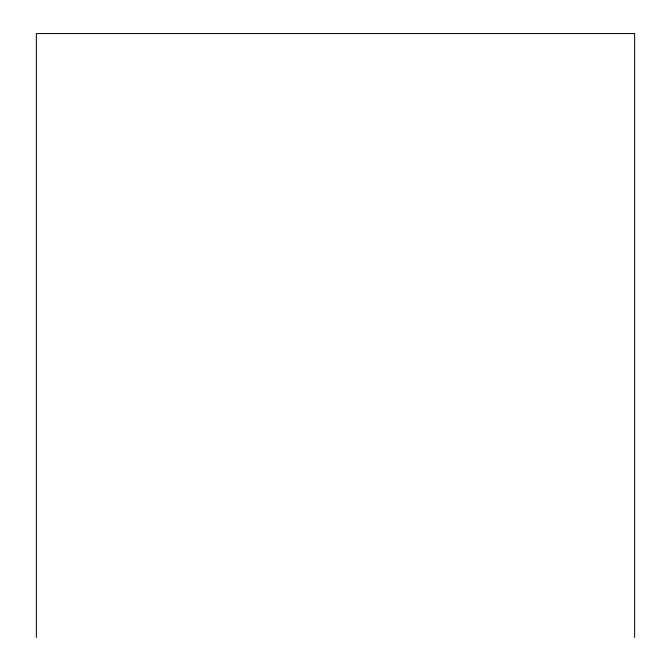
<?xml version="1.0" encoding="UTF-8"?>
<svg xmlns="http://www.w3.org/2000/svg" width="671" height="671" viewBox="0 0 671 671"><rect width="100%" height="100%" fill="white"/><g stroke="black" fill="none" stroke-linecap="round" stroke-linejoin="round"><path stroke-width="1.01" d="M634.632 637.45L634.632 33.55L36.368 33.55L36.368 637.45"/></g></svg>
